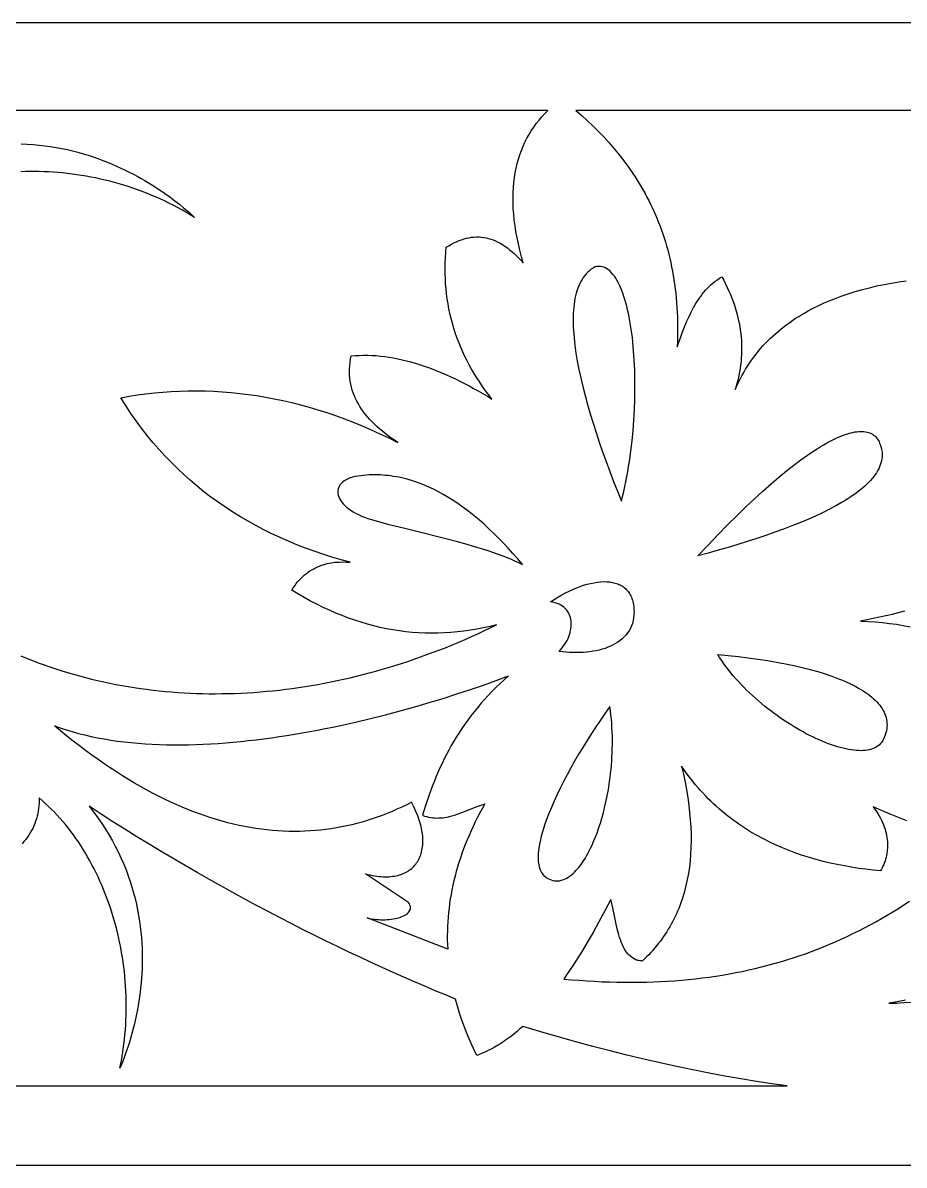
# Model space of a CAD drawing. Extents: x -52 to 65, y 3 to 43.
# Drawn here: x 4.54 to 35.4, y 2.87 to 42.85 of the extents above; entities that cross this region are included whole.
import ezdxf

# ---------------------------------------------------------------- set-up
doc = ezdxf.new("R2010")
doc.units = 0
doc.header["$MEASUREMENT"] = 0
doc.layers.add('LAYER_1', color=18, linetype='CONTINUOUS')

msp = doc.modelspace()

# ---------------------------------------------------------------- linework, layer by layer
at = {"layer": 'LAYER_1'}
for points in [[(64.545, 42.852), (-51.907, 42.852)], [(4.473, 20.692), (4.674, 20.61), (4.877, 20.531), (5.08, 20.454), (5.284, 20.379), (5.489, 20.308), (5.695, 20.239), (5.902, 20.173), (6.11, 20.109), (6.318, 20.048), (6.527, 19.99), (6.737, 19.934), (6.948, 19.881), (7.16, 19.831), (7.372, 19.783), (7.584, 19.738), (7.798, 19.696), (8.012, 19.656), (8.227, 19.619), (8.442, 19.584), (8.658, 19.552), (8.875, 19.523), (9.092, 19.496), (9.309, 19.472), (9.528, 19.45), (9.746, 19.431), (9.965, 19.414), (10.185, 19.4), (10.405, 19.389), (10.626, 19.38), (10.846, 19.374), (11.068, 19.37), (11.289, 19.369), (11.511, 19.371), (11.734, 19.375), (11.956, 19.381), (12.179, 19.39), (12.402, 19.402), (12.626, 19.416), (12.85, 19.433), (13.074, 19.452), (13.298, 19.473), (13.522, 19.498), (13.746, 19.524), (13.971, 19.553), (14.196, 19.585), (14.421, 19.619), (14.646, 19.656), (14.871, 19.695), (15.096, 19.737), (15.321, 19.781), (15.546, 19.827), (15.771, 19.876), (15.996, 19.928), (16.221, 19.982), (16.446, 20.038), (16.671, 20.097), (16.896, 20.158), (17.121, 20.222), (17.345, 20.288), (17.57, 20.356), (17.794, 20.427), (18.018, 20.501), (18.242, 20.577), (18.466, 20.655), (18.689, 20.736), (18.912, 20.819), (19.135, 20.904), (19.358, 20.992), (19.58, 21.082), (19.802, 21.175), (20.023, 21.27), (20.244, 21.367), (20.465, 21.467), (20.685, 21.569), (20.905, 21.673), (21.125, 21.78), (20.896, 21.723), (20.667, 21.672), (20.439, 21.628), (20.211, 21.589), (19.983, 21.557), (19.755, 21.53), (19.528, 21.51), (19.302, 21.496), (19.075, 21.488), (18.849, 21.486), (18.623, 21.49), (18.398, 21.501), (18.172, 21.517), (17.948, 21.54), (17.723, 21.568), (17.499, 21.603), (17.275, 21.644), (17.051, 21.691), (16.828, 21.744), (16.605, 21.804), (16.382, 21.869), (16.16, 21.941), (15.938, 22.018), (15.716, 22.102), (15.495, 22.192), (15.274, 22.288), (15.053, 22.39), (14.833, 22.498), (14.613, 22.613), (14.393, 22.733), (14.174, 22.86), (13.955, 22.992), (14.006, 23.073), (14.058, 23.15), (14.113, 23.223), (14.168, 23.291), (14.225, 23.356), (14.284, 23.417), (14.343, 23.474), (14.404, 23.528), (14.466, 23.578), (14.529, 23.624), (14.593, 23.668), (14.658, 23.708), (14.723, 23.745), (14.789, 23.778), (14.856, 23.809), (14.923, 23.837), (14.991, 23.863), (15.059, 23.885), (15.127, 23.905), (15.196, 23.922), (15.264, 23.937), (15.333, 23.95), (15.401, 23.96), (15.47, 23.969), (15.606, 23.979), (15.74, 23.982), (15.873, 23.978), (16.002, 23.969), (15.68, 24.057), (15.362, 24.151), (15.048, 24.251), (14.739, 24.356), (14.434, 24.467), (14.133, 24.584), (13.837, 24.706), (13.545, 24.834), (13.258, 24.968), (12.976, 25.108), (12.698, 25.253), (12.424, 25.405), (12.156, 25.562), (11.892, 25.726), (11.632, 25.895), (11.378, 26.071), (11.128, 26.252), (10.882, 26.44), (10.642, 26.634), (10.407, 26.834), (10.176, 27.04), (9.95, 27.253), (9.729, 27.472), (9.513, 27.697), (9.302, 27.929), (9.096, 28.167), (8.895, 28.411), (8.7, 28.662), (8.509, 28.919), (8.323, 29.183), (8.142, 29.454), (7.967, 29.731), (8.261, 29.783), (8.555, 29.828), (8.85, 29.867), (9.145, 29.9), (9.441, 29.927), (9.738, 29.948), (10.035, 29.962), (10.332, 29.97), (10.631, 29.972), (10.93, 29.967), (11.229, 29.956), (11.529, 29.938), (11.83, 29.914), (12.132, 29.883), (12.434, 29.846), (12.736, 29.802), (13.04, 29.752), (13.344, 29.694), (13.648, 29.631), (13.953, 29.56), (14.259, 29.482), (14.566, 29.398), (14.873, 29.306), (15.181, 29.208), (15.489, 29.103), (15.798, 28.991), (16.108, 28.871), (16.419, 28.745), (16.73, 28.611), (17.042, 28.471), (17.354, 28.323), (17.668, 28.167), (17.552, 28.243), (17.441, 28.319), (17.333, 28.396), (17.229, 28.475), (17.128, 28.555), (17.031, 28.635), (16.939, 28.717), (16.85, 28.801), (16.765, 28.885), (16.684, 28.971), (16.607, 29.057), (16.535, 29.145), (16.466, 29.235), (16.402, 29.325), (16.342, 29.417), (16.287, 29.51), (16.236, 29.605), (16.189, 29.701), (16.147, 29.798), (16.109, 29.896), (16.076, 29.996), (16.048, 30.098), (16.024, 30.201), (16.005, 30.305), (15.991, 30.41), (15.982, 30.518), (15.978, 30.626), (15.978, 30.736), (15.984, 30.848), (15.995, 30.961), (16.01, 31.076), (16.032, 31.192), (16.177, 31.204), (16.323, 31.213), (16.47, 31.216), (16.617, 31.216), (16.765, 31.211), (16.914, 31.202), (17.063, 31.188), (17.213, 31.171), (17.363, 31.149), (17.514, 31.124), (17.665, 31.094), (17.818, 31.061), (17.97, 31.024), (18.123, 30.983), (18.277, 30.939), (18.431, 30.891), (18.586, 30.839), (18.742, 30.784), (18.897, 30.726), (19.054, 30.664), (19.21, 30.599), (19.368, 30.531), (19.525, 30.459), (19.684, 30.385), (19.842, 30.307), (20.001, 30.226), (20.161, 30.143), (20.321, 30.056), (20.481, 29.967), (20.641, 29.875), (20.803, 29.781), (20.964, 29.683), (20.851, 29.829), (20.742, 29.976), (20.637, 30.125), (20.535, 30.275), (20.438, 30.425), (20.344, 30.578), (20.254, 30.731), (20.169, 30.886), (20.087, 31.041), (20.009, 31.199), (19.936, 31.357), (19.866, 31.517), (19.801, 31.678), (19.739, 31.84), (19.682, 32.004), (19.629, 32.169), (19.58, 32.335), (19.536, 32.503), (19.495, 32.672), (19.459, 32.842), (19.427, 33.014), (19.4, 33.187), (19.376, 33.362), (19.358, 33.538), (19.343, 33.715), (19.333, 33.894), (19.327, 34.074), (19.326, 34.255), (19.329, 34.438), (19.337, 34.623), (19.349, 34.808), (19.366, 34.996), (19.456, 35.052), (19.545, 35.104), (19.634, 35.15), (19.723, 35.192), (19.811, 35.23), (19.899, 35.262), (19.987, 35.29), (20.074, 35.313), (20.161, 35.331), (20.247, 35.345), (20.333, 35.353), (20.419, 35.357), (20.505, 35.356), (20.59, 35.351), (20.675, 35.341), (20.759, 35.325), (20.843, 35.306), (20.927, 35.281), (21.01, 35.251), (21.093, 35.217), (21.176, 35.178), (21.258, 35.135), (21.34, 35.086), (21.421, 35.033), (21.503, 34.975), (21.584, 34.912), (21.664, 34.845), (21.744, 34.773), (21.824, 34.696), (21.904, 34.614), (21.983, 34.528), (22.061, 34.437), (21.997, 34.667), (21.94, 34.892), (21.889, 35.113), (21.844, 35.33), (21.805, 35.543), (21.773, 35.751), (21.746, 35.955), (21.726, 36.155), (21.712, 36.35), (21.704, 36.542), (21.702, 36.729), (21.706, 36.912), (21.715, 37.092), (21.731, 37.267), (21.752, 37.438), (21.778, 37.606), (21.81, 37.769), (21.848, 37.929), (21.891, 38.085), (21.94, 38.237), (21.994, 38.386), (22.053, 38.531), (22.118, 38.672), (22.188, 38.81), (22.263, 38.944), (22.343, 39.075), (22.428, 39.202), (22.518, 39.326), (22.613, 39.446), (22.712, 39.563), (22.817, 39.677), (22.926, 39.787), (-38.035, 39.787)], [(41.467, 39.787), (23.9, 39.787), (24.107, 39.607), (24.31, 39.423), (24.507, 39.235), (24.7, 39.043), (24.888, 38.847), (25.071, 38.647), (25.248, 38.442), (25.42, 38.233), (25.587, 38.019), (25.747, 37.801), (25.901, 37.578), (25.976, 37.464), (26.049, 37.349), (26.121, 37.233), (26.191, 37.116), (26.26, 36.997), (26.326, 36.877), (26.392, 36.755), (26.455, 36.633), (26.517, 36.508), (26.577, 36.383), (26.635, 36.255), (26.691, 36.127), (26.746, 35.997), (26.799, 35.865), (26.85, 35.732), (26.899, 35.598), (26.946, 35.462), (26.991, 35.324), (27.035, 35.185), (27.076, 35.044), (27.116, 34.902), (27.153, 34.758), (27.189, 34.612), (27.222, 34.465), (27.253, 34.316), (27.283, 34.165), (27.31, 34.013), (27.335, 33.859), (27.358, 33.703), (27.379, 33.545), (27.397, 33.386), (27.414, 33.225), (27.428, 33.062), (27.44, 32.897), (27.45, 32.73), (27.457, 32.562), (27.462, 32.391), (27.465, 32.219), (27.465, 32.045), (27.463, 31.869), (27.459, 31.69), (27.452, 31.51), (27.573, 31.858), (27.637, 32.033), (27.705, 32.208), (27.777, 32.382), (27.854, 32.554), (27.936, 32.723), (28.023, 32.888), (28.07, 32.969), (28.118, 33.048), (28.168, 33.127), (28.219, 33.203), (28.273, 33.278), (28.329, 33.352), (28.387, 33.423), (28.446, 33.493), (28.509, 33.56), (28.573, 33.625), (28.64, 33.688), (28.71, 33.749), (28.782, 33.807), (28.856, 33.862), (28.934, 33.915), (29.014, 33.965), (29.08, 33.839), (29.143, 33.715), (29.202, 33.59), (29.259, 33.465), (29.311, 33.341), (29.361, 33.216), (29.407, 33.092), (29.45, 32.967), (29.49, 32.843), (29.526, 32.719), (29.559, 32.595), (29.588, 32.471), (29.615, 32.348), (29.638, 32.224), (29.657, 32.1), (29.673, 31.977), (29.686, 31.854), (29.696, 31.73), (29.702, 31.607), (29.705, 31.484), (29.705, 31.361), (29.701, 31.238), (29.694, 31.116), (29.684, 30.993), (29.671, 30.87), (29.654, 30.748), (29.633, 30.625), (29.61, 30.503), (29.583, 30.381), (29.553, 30.259), (29.519, 30.137), (29.482, 30.015), (29.536, 30.14), (29.593, 30.262), (29.652, 30.382), (29.713, 30.499), (29.777, 30.614), (29.843, 30.727), (29.912, 30.837), (29.983, 30.945), (30.056, 31.05), (30.131, 31.153), (30.209, 31.254), (30.288, 31.353), (30.37, 31.449), (30.453, 31.543), (30.539, 31.635), (30.626, 31.725), (30.716, 31.813), (30.807, 31.898), (30.9, 31.982), (30.994, 32.063), (31.091, 32.142), (31.189, 32.22), (31.289, 32.295), (31.39, 32.368), (31.493, 32.439), (31.597, 32.509), (31.703, 32.576), (31.81, 32.641), (31.919, 32.705), (32.029, 32.766), (32.14, 32.826), (32.252, 32.884), (32.366, 32.94), (32.481, 32.995), (32.597, 33.048), (32.714, 33.098), (32.951, 33.195), (33.191, 33.285), (33.435, 33.369), (33.682, 33.446), (33.932, 33.517), (34.184, 33.582), (34.438, 33.641), (34.694, 33.695), (34.951, 33.743), (35.21, 33.786), (35.468, 33.824)], [(4.48, 38.614), (4.692, 38.606), (4.901, 38.592), (5.107, 38.574), (5.311, 38.551), (5.511, 38.523), (5.708, 38.491), (5.903, 38.454), (6.094, 38.414), (6.282, 38.37), (6.467, 38.322), (6.648, 38.271), (6.826, 38.217), (7.001, 38.16), (7.172, 38.1), (7.34, 38.038), (7.504, 37.974), (7.664, 37.908), (7.821, 37.84), (7.974, 37.77), (8.123, 37.699), (8.268, 37.627), (8.41, 37.554), (8.547, 37.481), (8.68, 37.407), (8.81, 37.332), (9.055, 37.184), (9.284, 37.037), (9.496, 36.894), (9.689, 36.757), (9.864, 36.626), (10.02, 36.504), (10.156, 36.392), (10.273, 36.293), (10.37, 36.208), (10.501, 36.087), (10.545, 36.044), (10.4, 36.133), (10.253, 36.221), (10.104, 36.305), (9.954, 36.387), (9.803, 36.467), (9.651, 36.543), (9.498, 36.618), (9.343, 36.689), (9.187, 36.758), (9.03, 36.825), (8.873, 36.889), (8.714, 36.95), (8.555, 37.008), (8.394, 37.065), (8.234, 37.118), (8.072, 37.169), (7.91, 37.218), (7.747, 37.263), (7.584, 37.307), (7.42, 37.347), (7.256, 37.385), (7.092, 37.421), (6.927, 37.454), (6.762, 37.484), (6.597, 37.512), (6.432, 37.537), (6.267, 37.56), (6.102, 37.58), (5.938, 37.598), (5.773, 37.613), (5.608, 37.625), (5.444, 37.635), (5.28, 37.642), (5.117, 37.647), (4.954, 37.649), (4.791, 37.649), (4.629, 37.646), (4.468, 37.641)], [(35.406, 22.258), (35.189, 22.201), (34.97, 22.146), (34.751, 22.094), (34.531, 22.044), (34.31, 21.997), (34.089, 21.951), (33.867, 21.908), (34.126, 21.897), (34.381, 21.881), (34.632, 21.859), (34.88, 21.831), (35.124, 21.798), (35.365, 21.759), (35.602, 21.715)], [(35.494, 14.916), (35.199, 15.034), (34.903, 15.155), (34.607, 15.279), (34.312, 15.407), (34.37, 15.329), (34.425, 15.25), (34.475, 15.172), (34.522, 15.094), (34.565, 15.016), (34.604, 14.938), (34.64, 14.861), (34.672, 14.784), (34.7, 14.708), (34.726, 14.632), (34.747, 14.557), (34.766, 14.482), (34.781, 14.408), (34.794, 14.334), (34.803, 14.261), (34.809, 14.189), (34.813, 14.118), (34.813, 14.047), (34.811, 13.977), (34.806, 13.908), (34.799, 13.841), (34.789, 13.774), (34.776, 13.708), (34.761, 13.643), (34.744, 13.579), (34.725, 13.516), (34.703, 13.455), (34.68, 13.395), (34.654, 13.336), (34.626, 13.278), (34.597, 13.222), (34.565, 13.167), (34.31, 13.192), (34.057, 13.222), (33.804, 13.256), (33.553, 13.295), (33.303, 13.338), (33.054, 13.387), (32.808, 13.44), (32.563, 13.499), (32.32, 13.563), (32.079, 13.633), (31.841, 13.708), (31.605, 13.789), (31.371, 13.875), (31.141, 13.968), (30.913, 14.067), (30.688, 14.172), (30.466, 14.284), (30.247, 14.402), (30.032, 14.527), (29.82, 14.659), (29.612, 14.798), (29.509, 14.87), (29.407, 14.944), (29.306, 15.02), (29.207, 15.098), (29.108, 15.177), (29.01, 15.258), (28.914, 15.342), (28.818, 15.427), (28.724, 15.514), (28.63, 15.603), (28.538, 15.694), (28.447, 15.787), (28.357, 15.882), (28.268, 15.979), (28.18, 16.078), (28.094, 16.179), (28.009, 16.282), (27.925, 16.388), (27.842, 16.495), (27.761, 16.604), (27.681, 16.716), (27.602, 16.83), (27.666, 16.549), (27.724, 16.273), (27.775, 16.001), (27.819, 15.733), (27.856, 15.47), (27.885, 15.211), (27.908, 14.956), (27.924, 14.706), (27.934, 14.46), (27.936, 14.219), (27.931, 13.982), (27.919, 13.749), (27.901, 13.521), (27.875, 13.297), (27.843, 13.077), (27.803, 12.862), (27.757, 12.651), (27.704, 12.444), (27.643, 12.242), (27.576, 12.044), (27.54, 11.947), (27.502, 11.851), (27.462, 11.756), (27.421, 11.662), (27.378, 11.569), (27.333, 11.477), (27.286, 11.386), (27.238, 11.297), (27.188, 11.208), (27.136, 11.121), (27.083, 11.034), (27.027, 10.949), (26.97, 10.865), (26.912, 10.782), (26.851, 10.7), (26.789, 10.619), (26.725, 10.539), (26.659, 10.46), (26.592, 10.382), (26.523, 10.306), (26.452, 10.23), (26.379, 10.156), (26.229, 10.01), (26.189, 10.013), (26.15, 10.018), (26.112, 10.025), (26.076, 10.034), (26.041, 10.044), (26.007, 10.057), (25.942, 10.086), (25.881, 10.122), (25.824, 10.165), (25.771, 10.213), (25.722, 10.266), (25.676, 10.324), (25.633, 10.387), (25.594, 10.454), (25.557, 10.525), (25.523, 10.6), (25.491, 10.677), (25.462, 10.757), (25.434, 10.84), (25.409, 10.924), (25.385, 11.01), (25.342, 11.186), (25.304, 11.363), (25.268, 11.539), (25.199, 11.875), (25.162, 12.029), (25.123, 12.17), (24.917, 11.77), (24.711, 11.385), (24.505, 11.014), (24.3, 10.658), (24.094, 10.317), (23.888, 9.991), (23.785, 9.833), (23.682, 9.679), (23.579, 9.529), (23.477, 9.382), (23.749, 9.357), (24.019, 9.336), (24.288, 9.317), (24.554, 9.301), (24.819, 9.288), (25.081, 9.278), (25.342, 9.271), (25.601, 9.267), (25.857, 9.266), (26.112, 9.268), (26.365, 9.273), (26.617, 9.281), (26.866, 9.291), (27.114, 9.305), (27.36, 9.322), (27.604, 9.341), (27.846, 9.364), (28.087, 9.389), (28.326, 9.418), (28.564, 9.449), (28.799, 9.483), (29.033, 9.52), (29.266, 9.561), (29.497, 9.604), (29.726, 9.649), (29.954, 9.698), (30.18, 9.75), (30.404, 9.805), (30.627, 9.862), (30.849, 9.922), (31.069, 9.986), (31.288, 10.052), (31.505, 10.121), (31.721, 10.193), (31.936, 10.268), (32.149, 10.345), (32.36, 10.426), (32.571, 10.509), (32.78, 10.596), (32.988, 10.685), (33.194, 10.777), (33.4, 10.872), (33.604, 10.97), (33.806, 11.07), (34.008, 11.174), (34.208, 11.28), (34.408, 11.389), (34.606, 11.501), (34.803, 11.616), (34.999, 11.733), (35.193, 11.854), (35.387, 11.977), (35.58, 12.103)], [(-39.379, 5.641), (31.302, 5.641), (30.765, 5.717), (30.223, 5.8), (29.675, 5.89), (29.123, 5.986), (28.564, 6.09), (28.001, 6.201), (27.431, 6.319), (26.857, 6.445), (26.276, 6.578), (25.69, 6.718), (25.098, 6.867), (24.5, 7.023), (23.896, 7.186), (23.286, 7.358), (22.67, 7.538), (22.047, 7.725), (21.946, 7.635), (21.845, 7.548), (21.744, 7.465), (21.643, 7.385), (21.542, 7.309), (21.441, 7.236), (21.34, 7.167), (21.239, 7.102), (21.138, 7.04), (21.037, 6.981), (20.936, 6.926), (20.835, 6.875), (20.734, 6.827), (20.633, 6.783), (20.532, 6.743), (20.431, 6.706), (20.313, 6.953), (20.202, 7.201), (20.098, 7.448), (20.002, 7.694), (19.913, 7.941), (19.831, 8.187), (19.756, 8.433), (19.689, 8.679), (19.336, 8.824), (18.978, 8.973), (18.616, 9.126), (18.249, 9.284), (17.877, 9.447), (17.501, 9.614), (17.12, 9.786), (16.736, 9.962), (16.348, 10.143), (15.957, 10.327), (15.562, 10.516), (15.164, 10.71), (14.763, 10.908), (14.36, 11.109), (13.954, 11.316), (13.546, 11.526), (13.135, 11.74), (12.723, 11.959), (12.309, 12.181), (11.893, 12.408), (11.476, 12.638), (11.058, 12.873), (10.639, 13.111), (10.219, 13.354), (9.799, 13.6), (9.379, 13.85), (8.958, 14.104), (8.537, 14.362), (8.117, 14.623), (7.697, 14.888), (7.278, 15.157), (6.86, 15.429), (7.016, 15.229), (7.164, 15.027), (7.304, 14.825), (7.436, 14.623), (7.56, 14.42), (7.677, 14.216), (7.786, 14.013), (7.889, 13.809), (7.984, 13.606), (8.072, 13.402), (8.154, 13.2), (8.23, 12.997), (8.299, 12.795), (8.362, 12.594), (8.42, 12.394), (8.471, 12.195), (8.518, 11.996), (8.559, 11.799), (8.594, 11.604), (8.625, 11.41), (8.651, 11.217), (8.673, 11.026), (8.69, 10.837), (8.703, 10.651), (8.713, 10.466), (8.718, 10.283), (8.72, 10.103), (8.718, 9.925), (8.713, 9.75), (8.705, 9.578), (8.694, 9.408), (8.68, 9.242), (8.664, 9.078), (8.645, 8.918), (8.625, 8.762), (8.602, 8.608), (8.578, 8.459), (8.552, 8.313), (8.496, 8.033), (8.436, 7.77), (8.374, 7.524), (8.31, 7.297), (8.247, 7.09), (8.186, 6.903), (8.128, 6.738), (8.075, 6.595), (8.028, 6.476), (7.959, 6.313), (7.934, 6.257), (7.969, 6.424), (8.001, 6.592), (8.03, 6.761), (8.056, 6.929), (8.079, 7.098), (8.099, 7.268), (8.117, 7.437), (8.131, 7.607), (8.143, 7.777), (8.152, 7.947), (8.159, 8.117), (8.162, 8.287), (8.163, 8.457), (8.162, 8.627), (8.157, 8.796), (8.15, 8.966), (8.14, 9.135), (8.128, 9.303), (8.113, 9.472), (8.096, 9.639), (8.076, 9.806), (8.053, 9.973), (8.028, 10.139), (8, 10.304), (7.97, 10.469), (7.938, 10.633), (7.903, 10.796), (7.866, 10.958), (7.826, 11.119), (7.784, 11.279), (7.74, 11.438), (7.694, 11.595), (7.645, 11.752), (7.593, 11.907), (7.54, 12.061), (7.484, 12.214), (7.427, 12.365), (7.367, 12.515), (7.304, 12.664), (7.24, 12.81), (7.174, 12.955), (7.105, 13.099), (7.034, 13.241), (6.962, 13.381), (6.887, 13.519), (6.81, 13.655), (6.732, 13.789), (6.651, 13.921), (6.568, 14.052), (6.484, 14.18), (6.397, 14.305), (6.309, 14.429), (6.219, 14.551), (6.127, 14.67), (6.033, 14.786), (5.937, 14.9), (5.839, 15.012), (5.74, 15.121), (5.639, 15.228), (5.536, 15.332), (5.432, 15.433), (5.326, 15.531), (5.218, 15.627), (5.109, 15.719), (5.11, 15.625), (5.107, 15.532), (5.101, 15.439), (5.091, 15.348), (5.078, 15.257), (5.061, 15.168), (5.041, 15.08), (5.017, 14.993), (4.989, 14.907), (4.959, 14.822), (4.924, 14.738), (4.886, 14.656), (4.844, 14.575), (4.798, 14.495), (4.749, 14.417), (4.696, 14.34), (4.64, 14.264), (4.58, 14.19), (4.516, 14.117)], [(35.439, 8.642), (35.154, 8.586), (34.86, 8.534), (35.124, 8.542), (35.388, 8.554), (35.652, 8.569)], [(-51.907, 2.866), (64.545, 2.866)]]:
    msp.add_lwpolyline(points, dxfattribs=at)
for points in [[(25.495, 26.103), (25.537, 26.273), (25.577, 26.444), (25.615, 26.617), (25.651, 26.791), (25.685, 26.967), (25.717, 27.144), (25.747, 27.322), (25.776, 27.501), (25.826, 27.861), (25.869, 28.223), (25.905, 28.586), (25.932, 28.948), (25.953, 29.308), (25.966, 29.665), (25.972, 30.019), (25.971, 30.366), (25.963, 30.707), (25.947, 31.041), (25.925, 31.365), (25.896, 31.679), (25.879, 31.832), (25.861, 31.981), (25.84, 32.128), (25.818, 32.271), (25.795, 32.411), (25.769, 32.547), (25.742, 32.679), (25.714, 32.807), (25.684, 32.932), (25.652, 33.052), (25.618, 33.167), (25.584, 33.278), (25.547, 33.385), (25.509, 33.486), (25.47, 33.583), (25.428, 33.674), (25.386, 33.76), (25.342, 33.841), (25.296, 33.916), (25.249, 33.985), (25.2, 34.048), (25.15, 34.106), (25.099, 34.157), (25.046, 34.201), (24.991, 34.24), (24.935, 34.271), (24.878, 34.296), (24.819, 34.313), (24.759, 34.324), (24.698, 34.327), (24.635, 34.323), (24.57, 34.311), (24.502, 34.27), (24.437, 34.224), (24.375, 34.175), (24.317, 34.122), (24.262, 34.064), (24.211, 34.003), (24.162, 33.939), (24.117, 33.87), (24.076, 33.798), (24.037, 33.723), (24.002, 33.644), (23.969, 33.561), (23.94, 33.475), (23.914, 33.386), (23.89, 33.294), (23.87, 33.199), (23.852, 33.1), (23.838, 32.998), (23.826, 32.894), (23.817, 32.786), (23.81, 32.676), (23.806, 32.563), (23.805, 32.447), (23.806, 32.328), (23.81, 32.207), (23.817, 32.083), (23.826, 31.957), (23.837, 31.828), (23.851, 31.697), (23.867, 31.564), (23.906, 31.29), (23.953, 31.008), (24.009, 30.719), (24.074, 30.421), (24.146, 30.117), (24.225, 29.807), (24.312, 29.49), (24.405, 29.168), (24.505, 28.841), (24.611, 28.509), (24.722, 28.173), (24.84, 27.834), (24.962, 27.492), (25.089, 27.147), (25.22, 26.801), (25.356, 26.453)], [(28.175, 24.191), (28.53, 24.572), (28.876, 24.933), (29.211, 25.276), (29.537, 25.6), (29.852, 25.906), (30.157, 26.193), (30.452, 26.463), (30.737, 26.716), (31.012, 26.951), (31.277, 27.169), (31.532, 27.37), (31.777, 27.555), (32.012, 27.723), (32.237, 27.874), (32.345, 27.944), (32.451, 28.01), (32.555, 28.072), (32.656, 28.13), (32.754, 28.184), (32.85, 28.234), (32.944, 28.281), (33.035, 28.324), (33.123, 28.363), (33.209, 28.398), (33.292, 28.429), (33.373, 28.457), (33.452, 28.481), (33.527, 28.502), (33.601, 28.518), (33.672, 28.532), (33.74, 28.541), (33.806, 28.548), (33.869, 28.55), (33.93, 28.55), (33.988, 28.546), (34.043, 28.538), (34.097, 28.527), (34.147, 28.513), (34.195, 28.495), (34.241, 28.474), (34.284, 28.45), (34.325, 28.423), (34.363, 28.392), (34.398, 28.359), (34.431, 28.322), (34.462, 28.282), (34.49, 28.239), (34.515, 28.192), (34.538, 28.143), (34.558, 28.091), (34.582, 28.018), (34.6, 27.946), (34.612, 27.874), (34.62, 27.802), (34.623, 27.731), (34.62, 27.66), (34.613, 27.589), (34.6, 27.519), (34.583, 27.449), (34.561, 27.379), (34.534, 27.31), (34.503, 27.241), (34.467, 27.173), (34.427, 27.105), (34.382, 27.037), (34.333, 26.97), (34.279, 26.903), (34.221, 26.837), (34.16, 26.771), (34.094, 26.705), (34.024, 26.639), (33.95, 26.574), (33.872, 26.51), (33.791, 26.446), (33.705, 26.382), (33.616, 26.318), (33.524, 26.255), (33.427, 26.192), (33.328, 26.13), (33.225, 26.068), (33.009, 25.945), (32.78, 25.824), (32.539, 25.705), (32.286, 25.586), (32.021, 25.47), (31.747, 25.355), (31.462, 25.241), (31.167, 25.129), (30.864, 25.019), (30.552, 24.91), (30.232, 24.802), (29.904, 24.697), (29.57, 24.593), (29.229, 24.49), (28.883, 24.389), (28.531, 24.289)], [(22.03, 23.895), (21.866, 24.089), (21.7, 24.277), (21.534, 24.461), (21.367, 24.64), (21.198, 24.813), (21.029, 24.981), (20.858, 25.144), (20.686, 25.301), (20.513, 25.452), (20.34, 25.597), (20.165, 25.736), (19.989, 25.869), (19.812, 25.995), (19.634, 26.115), (19.456, 26.228), (19.276, 26.335), (19.095, 26.434), (18.914, 26.526), (18.731, 26.611), (18.548, 26.689), (18.363, 26.759), (18.178, 26.821), (17.992, 26.876), (17.898, 26.9), (17.805, 26.922), (17.711, 26.943), (17.617, 26.961), (17.522, 26.977), (17.428, 26.991), (17.333, 27.003), (17.238, 27.012), (17.143, 27.02), (17.048, 27.025), (16.952, 27.029), (16.857, 27.03), (16.761, 27.028), (16.665, 27.025), (16.568, 27.019), (16.472, 27.011), (16.375, 27.001), (16.278, 26.988), (16.179, 26.971), (16.087, 26.95), (16.003, 26.924), (15.926, 26.894), (15.857, 26.861), (15.795, 26.824), (15.741, 26.783), (15.694, 26.74), (15.654, 26.694), (15.622, 26.646), (15.598, 26.595), (15.58, 26.542), (15.57, 26.488), (15.568, 26.432), (15.572, 26.375), (15.584, 26.316), (15.604, 26.258), (15.63, 26.198), (15.664, 26.139), (15.705, 26.079), (15.753, 26.02), (15.808, 25.962), (15.87, 25.904), (15.94, 25.847), (16.016, 25.792), (16.1, 25.738), (16.191, 25.686), (16.289, 25.636), (16.394, 25.589), (16.505, 25.544), (16.624, 25.501), (16.75, 25.462), (17.023, 25.386), (17.319, 25.309), (17.966, 25.147), (18.666, 24.976), (19.027, 24.886), (19.391, 24.793), (19.755, 24.696), (20.116, 24.595), (20.471, 24.49), (20.815, 24.381), (20.983, 24.325), (21.147, 24.267), (21.306, 24.209), (21.462, 24.149), (21.612, 24.087), (21.757, 24.025), (21.897, 23.961)], [(23.313, 20.852), (23.37, 20.912), (23.423, 20.975), (23.472, 21.039), (23.517, 21.104), (23.558, 21.17), (23.595, 21.237), (23.628, 21.305), (23.657, 21.374), (23.682, 21.442), (23.702, 21.511), (23.719, 21.579), (23.731, 21.647), (23.739, 21.715), (23.742, 21.781), (23.741, 21.847), (23.736, 21.911), (23.726, 21.974), (23.712, 22.035), (23.693, 22.094), (23.67, 22.151), (23.642, 22.205), (23.609, 22.257), (23.572, 22.306), (23.53, 22.353), (23.483, 22.395), (23.431, 22.435), (23.375, 22.471), (23.314, 22.502), (23.247, 22.53), (23.176, 22.554), (23.1, 22.573), (23.019, 22.587), (23.147, 22.671), (23.276, 22.751), (23.405, 22.825), (23.534, 22.895), (23.663, 22.96), (23.792, 23.019), (23.92, 23.073), (24.047, 23.121), (24.172, 23.164), (24.296, 23.2), (24.417, 23.231), (24.537, 23.255), (24.653, 23.274), (24.767, 23.285), (24.877, 23.291), (24.984, 23.289), (25.086, 23.281), (25.185, 23.266), (25.232, 23.255), (25.279, 23.243), (25.324, 23.229), (25.367, 23.214), (25.41, 23.196), (25.451, 23.176), (25.491, 23.155), (25.529, 23.132), (25.566, 23.107), (25.602, 23.079), (25.636, 23.05), (25.668, 23.019), (25.699, 22.986), (25.728, 22.951), (25.755, 22.914), (25.781, 22.875), (25.804, 22.834), (25.827, 22.79), (25.847, 22.745), (25.865, 22.697), (25.881, 22.648), (25.896, 22.596), (25.908, 22.542), (25.918, 22.486), (25.927, 22.427), (25.933, 22.367), (25.937, 22.304), (25.938, 22.239), (25.935, 22.13), (25.925, 22.026), (25.907, 21.927), (25.882, 21.832), (25.85, 21.742), (25.811, 21.656), (25.767, 21.574), (25.715, 21.497), (25.659, 21.424), (25.596, 21.356), (25.528, 21.292), (25.455, 21.231), (25.377, 21.175), (25.295, 21.124), (25.208, 21.076), (25.117, 21.032), (25.022, 20.993), (24.924, 20.957), (24.822, 20.925), (24.718, 20.897), (24.61, 20.873), (24.5, 20.853), (24.388, 20.836), (24.273, 20.824), (24.157, 20.815), (24.039, 20.809), (23.92, 20.808), (23.8, 20.81), (23.679, 20.815), (23.557, 20.824), (23.435, 20.836)], [(28.868, 20.743), (29.233, 20.709), (29.59, 20.671), (29.938, 20.629), (30.277, 20.582), (30.607, 20.531), (30.928, 20.476), (31.238, 20.417), (31.537, 20.354), (31.826, 20.287), (32.104, 20.216), (32.37, 20.142), (32.625, 20.063), (32.867, 19.981), (33.097, 19.895), (33.207, 19.851), (33.313, 19.805), (33.417, 19.759), (33.517, 19.712), (33.614, 19.664), (33.707, 19.616), (33.796, 19.566), (33.883, 19.516), (33.965, 19.464), (34.044, 19.412), (34.119, 19.359), (34.191, 19.305), (34.259, 19.251), (34.323, 19.195), (34.383, 19.139), (34.439, 19.082), (34.491, 19.024), (34.54, 18.965), (34.584, 18.906), (34.624, 18.846), (34.66, 18.785), (34.692, 18.723), (34.72, 18.66), (34.743, 18.597), (34.763, 18.533), (34.777, 18.469), (34.788, 18.403), (34.794, 18.337), (34.795, 18.27), (34.792, 18.203), (34.785, 18.134), (34.773, 18.065), (34.756, 17.996), (34.734, 17.925), (34.708, 17.855), (34.677, 17.783), (34.647, 17.726), (34.612, 17.673), (34.573, 17.625), (34.53, 17.581), (34.482, 17.541), (34.431, 17.506), (34.375, 17.475), (34.316, 17.449), (34.253, 17.426), (34.186, 17.408), (34.116, 17.394), (34.043, 17.383), (33.966, 17.377), (33.887, 17.374), (33.804, 17.375), (33.719, 17.38), (33.631, 17.389), (33.541, 17.401), (33.448, 17.416), (33.353, 17.435), (33.256, 17.458), (33.157, 17.483), (33.056, 17.512), (32.953, 17.545), (32.848, 17.58), (32.743, 17.618), (32.635, 17.66), (32.527, 17.704), (32.417, 17.752), (32.306, 17.802), (32.195, 17.855), (32.083, 17.91), (31.97, 17.969), (31.856, 18.029), (31.743, 18.093), (31.629, 18.159), (31.515, 18.227), (31.401, 18.297), (31.287, 18.37), (31.173, 18.445), (31.06, 18.522), (30.948, 18.601), (30.836, 18.683), (30.725, 18.766), (30.615, 18.851), (30.505, 18.938), (30.397, 19.026), (30.291, 19.117), (30.186, 19.209), (30.082, 19.302), (29.98, 19.398), (29.88, 19.494), (29.782, 19.592), (29.686, 19.691), (29.592, 19.792), (29.501, 19.894), (29.411, 19.996), (29.325, 20.1), (29.241, 20.205), (29.16, 20.311), (29.082, 20.418), (29.008, 20.526), (28.936, 20.634)], [(19.414, 10.424), (16.595, 11.519), (16.658, 11.504), (16.724, 11.491), (16.792, 11.48), (16.862, 11.471), (16.933, 11.465), (17.004, 11.46), (17.077, 11.457), (17.15, 11.457), (17.223, 11.458), (17.295, 11.462), (17.366, 11.468), (17.437, 11.475), (17.506, 11.485), (17.572, 11.497), (17.637, 11.511), (17.699, 11.527), (17.758, 11.545), (17.814, 11.566), (17.866, 11.588), (17.915, 11.612), (17.958, 11.638), (17.997, 11.667), (18.031, 11.697), (18.06, 11.73), (18.082, 11.764), (18.099, 11.801), (18.108, 11.839), (18.111, 11.88), (18.107, 11.922), (18.095, 11.967), (18.075, 12.013), (18.047, 12.062), (16.536, 13.063), (16.618, 13.042), (16.699, 13.024), (16.779, 13.007), (16.857, 12.994), (16.933, 12.983), (17.008, 12.974), (17.081, 12.967), (17.153, 12.963), (17.223, 12.961), (17.291, 12.962), (17.358, 12.964), (17.423, 12.969), (17.487, 12.976), (17.549, 12.985), (17.609, 12.997), (17.667, 13.01), (17.724, 13.026), (17.779, 13.043), (17.832, 13.063), (17.884, 13.085), (17.933, 13.108), (17.981, 13.134), (18.027, 13.161), (18.071, 13.19), (18.113, 13.221), (18.154, 13.254), (18.192, 13.289), (18.229, 13.326), (18.264, 13.364), (18.296, 13.404), (18.327, 13.445), (18.356, 13.488), (18.383, 13.533), (18.408, 13.58), (18.431, 13.628), (18.452, 13.677), (18.471, 13.728), (18.487, 13.781), (18.502, 13.835), (18.515, 13.89), (18.525, 13.947), (18.534, 14.005), (18.54, 14.064), (18.544, 14.125), (18.546, 14.187), (18.546, 14.25), (18.543, 14.314), (18.539, 14.38), (18.532, 14.447), (18.523, 14.515), (18.511, 14.584), (18.498, 14.654), (18.482, 14.725), (18.464, 14.797), (18.42, 14.944), (18.368, 15.095), (18.305, 15.249), (18.233, 15.407), (18.152, 15.567), (17.982, 15.482), (17.811, 15.4), (17.639, 15.322), (17.467, 15.247), (17.294, 15.176), (17.12, 15.109), (16.945, 15.045), (16.769, 14.985), (16.593, 14.929), (16.416, 14.876), (16.238, 14.828), (16.059, 14.783), (15.879, 14.742), (15.699, 14.704), (15.517, 14.671), (15.335, 14.642), (15.152, 14.616), (14.969, 14.594), (14.784, 14.577), (14.599, 14.563), (14.412, 14.553), (14.226, 14.547), (14.038, 14.546), (13.849, 14.548), (13.66, 14.555), (13.47, 14.565), (13.279, 14.58), (13.087, 14.599), (12.894, 14.622), (12.701, 14.649), (12.507, 14.681), (12.311, 14.717), (12.116, 14.757), (11.919, 14.801), (11.722, 14.85), (11.523, 14.903), (11.324, 14.961), (11.124, 15.022), (10.924, 15.089), (10.722, 15.159), (10.52, 15.235), (10.317, 15.314), (10.113, 15.398), (9.908, 15.487), (9.703, 15.58), (9.496, 15.678), (9.289, 15.781), (9.081, 15.888), (8.872, 16), (8.663, 16.116), (8.452, 16.237), (8.241, 16.363), (8.029, 16.494), (7.816, 16.629), (7.603, 16.769), (7.388, 16.914), (7.173, 17.064), (6.957, 17.219), (6.74, 17.378), (6.523, 17.543), (6.304, 17.712), (6.085, 17.886), (5.865, 18.066), (5.644, 18.25), (5.849, 18.176), (6.058, 18.106), (6.27, 18.041), (6.486, 17.981), (6.706, 17.925), (6.929, 17.874), (7.155, 17.827), (7.384, 17.785), (7.616, 17.747), (7.851, 17.713), (8.089, 17.683), (8.33, 17.657), (8.573, 17.635), (8.819, 17.616), (9.066, 17.602), (9.316, 17.591), (9.568, 17.584), (9.822, 17.581), (10.078, 17.581), (10.336, 17.584), (10.595, 17.591), (10.856, 17.601), (11.117, 17.615), (11.381, 17.631), (11.645, 17.65), (11.91, 17.673), (12.176, 17.698), (12.443, 17.726), (12.711, 17.757), (12.979, 17.791), (13.247, 17.827), (13.516, 17.866), (13.784, 17.907), (14.053, 17.95), (14.322, 17.996), (14.591, 18.044), (14.859, 18.095), (15.127, 18.147), (15.394, 18.201), (15.661, 18.257), (16.191, 18.375), (16.718, 18.5), (17.239, 18.631), (17.755, 18.768), (18.263, 18.91), (18.764, 19.056), (19.256, 19.206), (19.737, 19.359), (20.208, 19.515), (20.668, 19.673), (21.114, 19.832), (21.547, 19.992), (21.394, 19.857), (21.245, 19.72), (21.102, 19.582), (20.963, 19.444), (20.829, 19.304), (20.699, 19.164), (20.574, 19.023), (20.453, 18.88), (20.336, 18.737), (20.223, 18.592), (20.115, 18.447), (20.01, 18.3), (19.908, 18.152), (19.811, 18.003), (19.717, 17.853), (19.626, 17.702), (19.538, 17.55), (19.454, 17.396), (19.372, 17.242), (19.293, 17.086), (19.217, 16.928), (19.144, 16.77), (19.073, 16.61), (19.004, 16.449), (18.938, 16.287), (18.874, 16.123), (18.812, 15.958), (18.752, 15.792), (18.693, 15.624), (18.636, 15.454), (18.527, 15.112), (18.601, 15.086), (18.675, 15.065), (18.748, 15.048), (18.82, 15.035), (18.892, 15.026), (18.963, 15.02), (19.033, 15.017), (19.103, 15.018), (19.172, 15.022), (19.241, 15.028), (19.31, 15.037), (19.378, 15.048), (19.446, 15.062), (19.513, 15.078), (19.648, 15.115), (19.781, 15.159), (19.914, 15.207), (20.18, 15.311), (20.447, 15.418), (20.582, 15.469), (20.718, 15.515), (20.63, 15.358), (20.544, 15.2), (20.462, 15.042), (20.382, 14.884), (20.306, 14.726), (20.233, 14.567), (20.163, 14.409), (20.095, 14.251), (20.032, 14.092), (19.971, 13.934), (19.913, 13.775), (19.858, 13.617), (19.807, 13.458), (19.758, 13.299), (19.713, 13.14), (19.671, 12.981), (19.631, 12.822), (19.595, 12.663), (19.562, 12.503), (19.532, 12.344), (19.505, 12.184), (19.481, 12.025), (19.461, 11.865), (19.443, 11.705), (19.429, 11.545), (19.417, 11.385), (19.409, 11.225), (19.404, 11.065), (19.402, 10.905), (19.402, 10.745), (19.406, 10.584)], [(22.925, 12.9), (22.983, 12.871), (23.042, 12.849), (23.1, 12.832), (23.159, 12.822), (23.218, 12.817), (23.276, 12.818), (23.335, 12.824), (23.393, 12.837), (23.451, 12.854), (23.509, 12.877), (23.567, 12.905), (23.625, 12.938), (23.682, 12.976), (23.738, 13.018), (23.795, 13.066), (23.851, 13.118), (23.906, 13.175), (23.961, 13.236), (24.015, 13.301), (24.068, 13.371), (24.121, 13.444), (24.173, 13.522), (24.224, 13.603), (24.275, 13.689), (24.324, 13.778), (24.373, 13.87), (24.42, 13.966), (24.467, 14.065), (24.513, 14.167), (24.557, 14.273), (24.6, 14.381), (24.642, 14.492), (24.683, 14.606), (24.723, 14.723), (24.761, 14.842), (24.798, 14.964), (24.868, 15.214), (24.931, 15.473), (24.988, 15.739), (25.039, 16.012), (25.082, 16.291), (25.101, 16.432), (25.118, 16.575), (25.133, 16.718), (25.147, 16.862), (25.158, 17.008), (25.167, 17.153), (25.173, 17.3), (25.178, 17.447), (25.181, 17.594), (25.181, 17.742), (25.179, 17.889), (25.174, 18.037), (25.167, 18.184), (25.158, 18.332), (25.146, 18.479), (25.132, 18.626), (25.115, 18.772), (25.096, 18.918), (24.929, 18.684), (24.765, 18.448), (24.604, 18.21), (24.446, 17.971), (24.293, 17.73), (24.143, 17.489), (23.998, 17.248), (23.857, 17.008), (23.722, 16.769), (23.593, 16.531), (23.47, 16.296), (23.353, 16.064), (23.242, 15.836), (23.139, 15.611), (23.044, 15.391), (22.956, 15.176), (22.876, 14.967), (22.805, 14.764), (22.744, 14.568), (22.691, 14.38), (22.648, 14.199), (22.63, 14.112), (22.615, 14.027), (22.603, 13.945), (22.593, 13.864), (22.586, 13.786), (22.582, 13.711), (22.58, 13.638), (22.581, 13.568), (22.586, 13.5), (22.593, 13.436), (22.603, 13.374), (22.616, 13.315), (22.632, 13.259), (22.652, 13.206), (22.674, 13.156), (22.7, 13.109), (22.729, 13.066), (22.762, 13.026), (22.797, 12.989), (22.836, 12.956), (22.879, 12.926)]]:
    msp.add_lwpolyline(points, close=True, dxfattribs=at)

doc.saveas('drawing.dxf')
